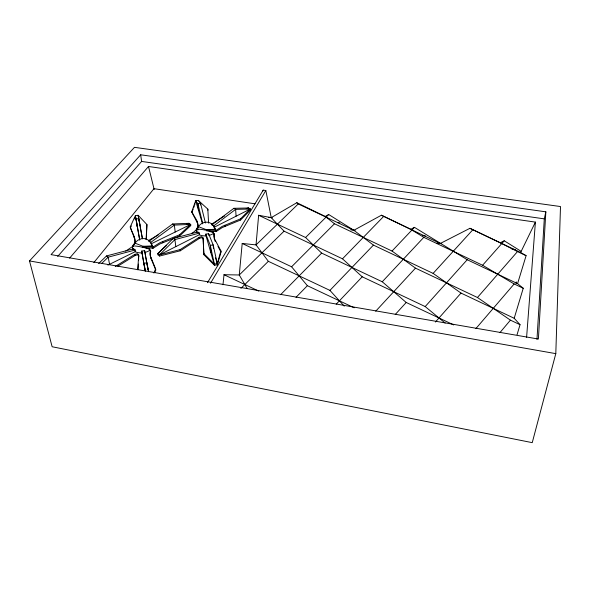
<?xml version="1.0" encoding="UTF-8"?>
<svg xmlns="http://www.w3.org/2000/svg" width="590" height="590" viewBox="0 0 590 590"><rect width="100%" height="100%" fill="white"/><g stroke="black" fill="none" stroke-linecap="round" stroke-linejoin="round"><path stroke-width="0.89" d="M135.228 242.593L134.822 239.238L130.228 226.907L135.383 215.667L138.119 215.291L146.917 224.532L146.313 239.665M555.802 353.639L560.5 206.544L134.483 147.345L29.5 260.928L52.134 346.75L532.246 442.655L555.802 353.639L29.5 260.928M146.091 239.385L146.917 224.532M545.839 211.832L538.39 339.051L51.05 254.622L140.663 154.787L545.839 211.832L544.29 218.861L536.981 339.339M137.721 269.77L138.709 255.057L137.433 253.656L134.756 254.393L115.257 266.488M138.023 269.306L138.37 264.077M138.598 260.588L138.709 255.057M526.605 337.288L535.403 222.106L148.503 166.476L69.627 258.11M445.148 323.055L425.198 306.571L362.216 276.791L342.495 258.811L284.063 231.169L271.23 217.651L258.634 215.276L256.038 244.902L268.347 261.318L329.928 290.391L344.25 306.151M517.061 334.707L520.041 324.707L514.192 318.276L460.997 293.075L433.119 273.391L373.433 245.108L353.853 230.284L298.26 203.934L256.038 244.902L242.202 243.464L239.267 274.984L247.144 288.51M222.998 284.727L223.994 274.711L239.267 274.984L284.063 231.169M516.08 283.724L516.257 281.902M213.595 233.301A0.87 0.487 -4.3 0 1 214.133 233.655L213.823 236.052L214.413 238.611L220.903 250.905L220.992 252.078L217.378 264.822L214.472 265.271L203.875 254.688L203.085 237.932L201.706 236.612L199.184 237.305L180.157 249.607L159.462 254.873L157.737 253.656L173.187 238.426L197.761 231.951A9.654 4.226 6.5 0 0 199.302 232.976M214.111 233.662L214.354 239.326M217.378 264.822L217.282 263.642L220.903 250.905M514.192 318.276L523.242 288.267L517.577 283.643L467.214 259.733L414.46 227.349L410.743 229.311L381.406 215.217L353.853 230.284L328.696 214.509L325.252 216.456L296.814 202.717L271.23 217.651L265.839 190.511L263.206 190.128L207.466 282.691M517.577 283.643L526.103 255.662L520.616 252.513L469.942 228.308L440.258 243.493L381.406 215.217M520.616 252.513L535.403 222.106M262.919 191.02L263.206 190.128M198.196 226.236L197.444 223.064L191.971 212.496L191.861 211.368L195.666 200.748L198.284 200.386L207.82 209.126L207.923 210.246M191.971 212.496L192.215 211.817M192.458 211.146L192.701 210.468M192.937 209.797L193.181 209.126M193.653 207.791L193.896 207.127M194.132 206.463L194.368 205.799M194.84 204.479L195.076 203.823M195.541 202.518L195.666 200.748L197.864 203.616L202.709 223.426M154.772 272.558L155.745 270.021L155.576 268.834L150.303 255.78L149.993 253.066L150.568 250.521L150.155 254.674L150.62 257.417M153.953 273.067L155.576 268.834M197.392 228.065C200.032 222.017 193.402 216.648 191.861 211.368M130.412 228.05L130.744 227.334M131.069 226.619L131.393 225.904M134.609 218.875L134.926 218.182M135.243 217.496L135.56 216.803M133.989 244.592C137.374 238.677 131.4 232.46 130.228 226.907M210.519 283.222L265.839 190.511M142.249 247.387L143.046 246.318L151.881 245.912A10.008 7.53 24.7 0 1 152.316 247.004L152.522 248.206L144.071 247.542M196.839 229.008L194.198 231.715L191.61 233.404M196.241 231.081L196.957 230.159M136.371 225.992L137.507 224.561M93.84 262.602L153.975 188.682L255.02 203.816M499.9 332.657L510.424 320.149L520.041 324.707M475.916 328.571L514.155 283.96L523.242 288.267M325.252 216.456L334.471 223.765L392.033 251.045L415.478 268.14L477.45 297.507L517.496 251.569L526.103 255.662M57.68 256.414L141.607 161.424L140.663 154.787M410.743 229.311L423.804 237.335L482.591 265.249L504.244 240.786L521 251.252M435.42 322.022L460.997 293.075M425.198 306.571L467.214 259.733M395.241 314.514L406.2 302.471L453.725 324.935M433.119 273.391L472.811 229.776M375.727 311.203L415.478 268.14M258.634 215.276L305.583 237.497L321.631 253.095L382.254 281.769L423.804 237.335M392.033 251.045L414.46 227.349M336.234 304.16L362.216 276.791M329.928 290.391L373.433 245.108M342.495 258.811L383.537 216.552M296.025 297.316L307.368 285.7L354.162 307.781M280.575 294.705L321.631 253.095M215.586 231.509A0.863 0.479 -4.1 0 0 216.434 231.376L222.282 227.534L240.565 220.018L250.381 210.143L250.322 209.022L248.56 207.982L233.876 208.307L211.869 224.871M215.49 230.358A0.863 0.479 -4.1 0 0 216.338 230.233L222.194 226.383L240.499 218.883L250.322 209.022L235.646 209.362L233.876 208.307M242.202 243.464L291.593 266.783L334.471 223.765M305.583 237.497L328.696 214.509M159.462 254.873L174.935 239.599L199.508 233.08A9.543 6.461 -57 0 0 199.295 234.768L159.462 254.873L159.625 256.038L180.289 250.772L199.295 238.456L201.256 237.748L202.503 238.043L203.196 239.09L203.875 254.688M240.904 288.399L268.347 261.318M98.655 263.524L106.554 255.92L133.65 248.781A10.074 4.595 4 0 0 135.117 249.872M101.62 263.524L108.206 257.166L135.316 249.983A9.875 7.08 -52.5 0 0 135.169 251.701L107.926 265.094M132.462 246.576L125.722 251.104M152.537 248.184A0.892 0.502 -7.2 0 0 153.422 248.051L159.89 243.972L179.581 236.007L190.799 225.557L190.681 224.414L188.977 223.322L172.656 223.964L149.012 241.273A9.853 7.087 -52.5 0 1 149.189 241.583M159.625 256.038L157.899 254.821L157.737 253.656L166.41 245.61M152.368 247.026A0.9 0.502 -7.2 0 0 153.253 246.886L159.735 242.807L179.441 234.857L190.681 224.414L174.352 225.078L150.686 242.446A9.875 7.08 -52.5 0 1 151.291 243.773A10.03 5.605 -7.6 0 1 152.316 247.004L143.046 246.318L135.014 243.146A10.052 6.099 1 0 0 132.684 246.178L133.252 246.288M206.478 230.838L215.527 231.487L215.475 230.38A9.617 5.347 -4.5 0 0 214.104 227.298A9.543 6.461 -57 0 0 213.624 225.977L235.646 209.362L236.074 216.213M224.606 215.933L211.67 224.082M117.816 266.215L135.324 255.359L137.625 254.821L138.893 256.23M158.467 234.783L148.415 240.602M214.104 227.298L250.322 209.022M157.737 253.656L159.366 252.83M246.981 208.779L248.56 207.982L246.251 208.543M469.942 228.308L500.239 242.77L504.244 240.786M151.291 243.773L190.681 224.414M187.355 224.119L188.977 223.322L186.543 223.912M203.764 253.516L214.369 264.099L217.282 263.642L213.174 244.931L208.602 233.684A9.639 3.525 -6.2 0 1 205.925 234.083M198.137 229.834L196.47 229.517A9.632 5.745 4.6 0 1 198.41 226.656L206.375 229.694L215.077 229.267A9.617 7.596 21.7 0 1 215.439 230.343L215.527 231.487M206.375 229.694L215.439 230.343M210.741 231.87L213.189 232.18A9.632 6.697 42.7 0 1 213.528 233.301A9.617 5.347 -4.5 0 1 209.155 235.351M146.202 248.523L147.168 248.663M148.142 248.796L149.602 249.002A9.978 6.438 43.7 0 1 150.008 250.145A10.03 5.605 -7.6 0 1 144.897 252.409L148.105 269.991L144.616 250.617A10.052 3.732 -8 0 1 141.806 251.038M141.607 161.424L544.29 218.861M337.996 222.659L339.818 222.931M422.624 235.476L425.353 235.889M511.81 248.987L515.446 249.541M268.701 217.268L272.344 217.821M350.585 229.783L355.136 230.476M437.02 242.999L441.563 243.692M223.994 274.711L258.811 291.121M500.239 242.77L517.496 251.569M482.591 265.249L514.155 283.96M172.656 223.964L174.352 225.078L175.193 232.025M173.187 238.426L174.935 239.599L175.791 246.627M477.45 297.507L510.424 320.149M106.554 255.92L108.206 257.166L109.548 264.298M296.814 202.717L298.26 203.934M382.254 281.769L406.2 302.471M150.686 242.446L150.457 242.225A10.015 6.402 -21.1 0 0 149.012 241.273M291.593 266.783L307.368 285.7M198.284 200.386L200.541 203.24L205.438 223.035M215.144 241.111L215.402 241.568L215.306 240.41M217.983 246.414L220.992 252.078M155.745 270.021L150.782 257.889M214.509 239.769L214.694 240.211M215.527 257.815L217.282 263.642M195.666 200.748L202.488 223.861M214.369 264.099L210.298 245.366L205.814 234.09A9.565 0.87 81.1 0 1 206.028 235.853L214.472 265.271M148.503 166.476L154.182 189.523M140.147 226.405L142.419 238.832M139.727 240.137L135.383 215.667L139.697 239.754M141.984 252.845L145.111 270.449L141.703 251.052L141.984 252.845A10.03 5.605 -7.6 0 1 135.169 251.701M142.404 238.434L138.119 215.291L139.985 225.52L138.93 218.602L136.128 219.001L137.204 225.911M148.547 271.717L147.021 262.83L144.004 263.295L145.361 271.297M134.756 254.393L134.948 255.559M134.181 236.922L134.365 238.072M144.616 250.617L144.897 252.409M143.046 246.318L143.23 247.483M151.018 257.683L151.188 258.855M153.238 246.871L153.407 248.036M162.656 241.598L162.81 242.756M180.157 249.607L180.289 250.772M179.441 234.857L179.581 236.007M196.758 220.822L196.876 221.965M199.184 237.305L199.295 238.456M198.528 210.431L197.864 203.616L200.541 203.24L200.703 204.944M203.085 237.932L203.196 239.09M210.925 252.431L210.298 245.366L213.174 244.931L213.477 248.464M216.323 230.218L216.419 231.369M224.908 225.24L224.989 226.383M240.499 218.883L240.565 220.018M207.82 209.126L208.587 223.153M196.522 229.79A9.728 1.342 11.9 0 1 202.119 229.525A9.728 1.342 11.9 0 1 213.197 232.18M206.028 235.853A9.617 5.347 -4.5 0 1 199.295 234.768M196.772 232.711A9.617 5.347 -4.5 0 1 198.004 227.858M197.635 228.079A9.639 9.064 -55.6 0 1 207.134 222.179A9.639 9.064 -55.6 0 1 215.077 229.267M197.635 232.696A9.529 6.468 -57 0 1 197.761 231.951M208.602 233.684A9.558 0.9 81.2 0 1 208.772 235.122M212.076 224.96A9.624 6.261 -17.7 0 1 213.241 225.66M213.845 234.488A0.863 0.487 -4.3 0 1 214.229 234.805M132.89 246.421A10.148 1.018 12 0 1 137.89 246.347A10.148 1.018 12 0 1 149.609 249.002M132.691 249.26A10.03 5.605 -7.6 0 1 133.635 245.329M134.365 244.29A9.942 9.204 -60.6 0 1 144.085 238.567A9.942 9.204 -60.6 0 1 151.881 245.912M133.547 249.541A9.853 7.087 -52.5 0 1 133.65 248.781M150.76 251.687A0.9 0.509 -7.4 0 0 150.244 251.311L150.089 250.123A0.907 0.509 -7.4 0 1 150.59 250.521"/></g></svg>
